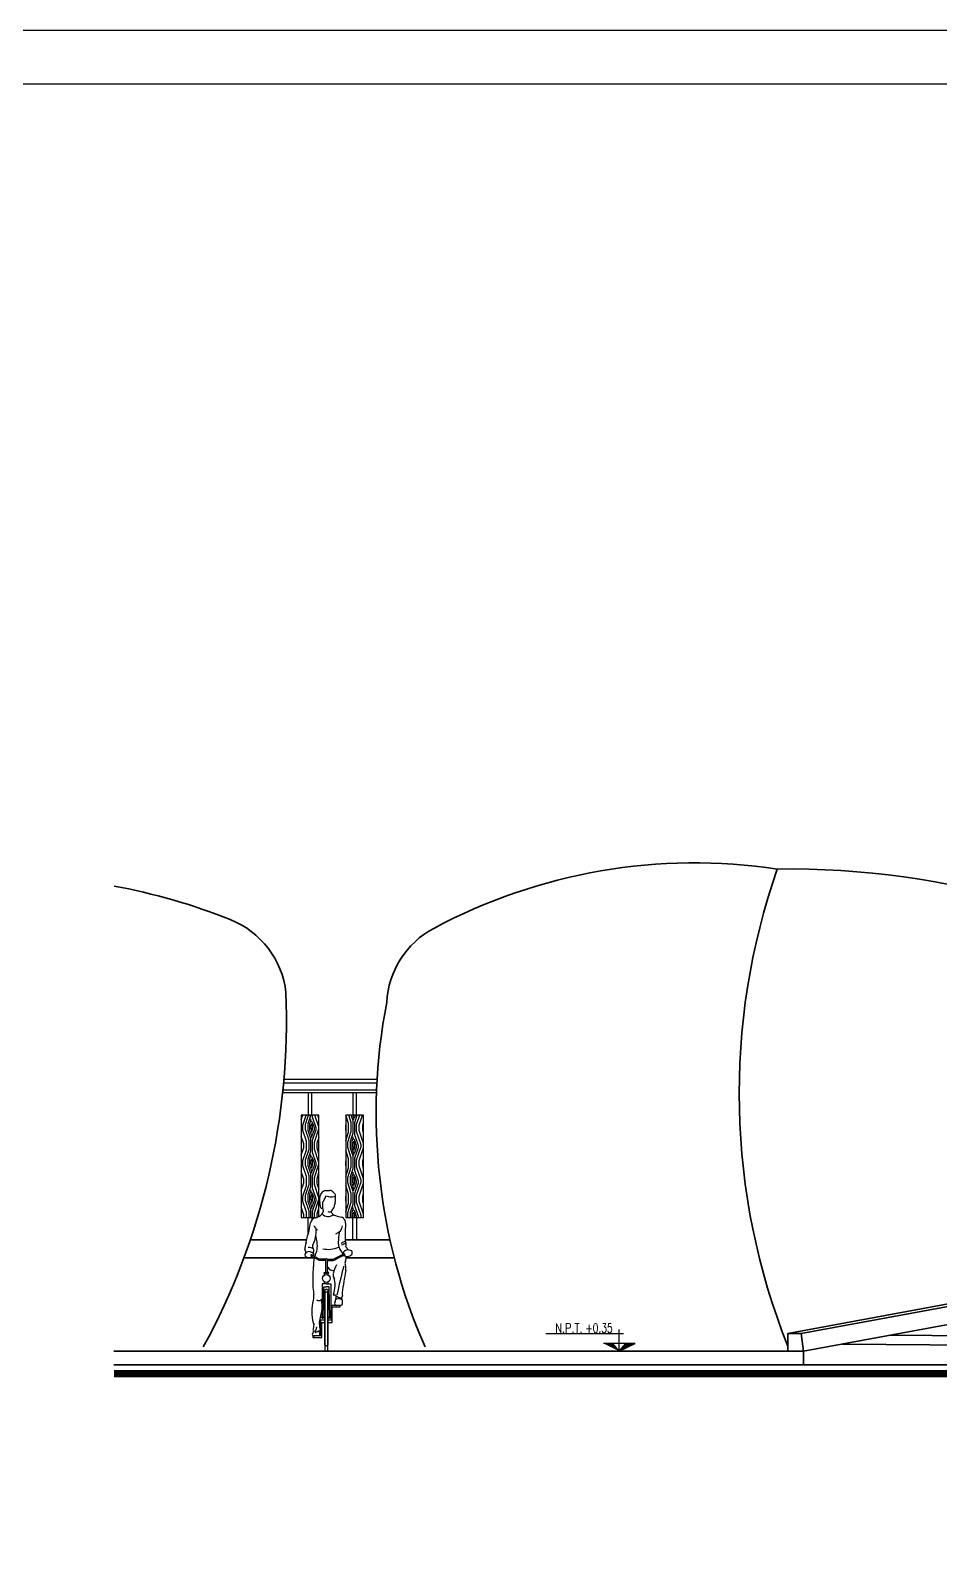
# Model space of a CAD drawing. Header units: millimetres. Extents: x 525387 to 527545, y 2235066 to 2235448.
# Drawn here: x 525750.45 to 525760.65, y 2235261.99 to 2235278.94 of the extents above; entities that cross this region are included whole.
import ezdxf
from ezdxf.enums import TextEntityAlignment as Align

# ---------------------------------------------------------------- set-up
doc = ezdxf.new("R2010")
doc.units = ezdxf.units.MM
for name, color, linetype in [('auxiliar', 6, 'Continuous'), ('muebles', 2, 'Continuous'), ('Texto', 7, 'Continuous'), ('ventanas', 3, 'Continuous')]:
    doc.layers.add(name, color=color, linetype=linetype)
doc.layers.add('muro', color=5, linetype='Continuous', lineweight=35)
doc.styles.add('ROMANS', font='romans')

# ---------------------------------------------------------------- blocks, each defined once
blk = doc.blocks.new('ciclistas (7)')
for p, q in [((0.316, 1.708), (0.316, 1.643)), ((0.333, 0.917), (0.359, 0.917)), ((0.333, 0.91), (0.333, 0.917)), ((0.339, 0.91), (0.333, 0.91)), ((0.339, 0.889), (0.339, 0.91)), ((0.339, 0.91), (0.359, 0.91)), ((0.386, 0.917), (0.359, 0.917)), ((0.38, 0.91), (0.359, 0.91)), ((0.38, 0.91), (0.386, 0.91)), ((0.38, 0.889), (0.38, 0.91)), ((0.386, 0.91), (0.386, 0.917)), ((0.339, 0.791), (0.339, 0.812)), ((0.345, 0.314), (0.345, 0.701)), ((0.345, 0.701), (0.371, 0.701)), ((0.371, 0.701), (0.371, 0.032)), ((0.38, 0.791), (0.38, 0.812)), ((0.311, 0.417), (0.305, 0.417)), ((0.305, 0.417), (0.305, 0.409)), ((0.311, 0.409), (0.305, 0.409)), ((0.343, 0.409), (0.321, 0.409)), ((0.343, 0.417), (0.322, 0.417)), ((0.375, 0.417), (0.397, 0.417)), ((0.375, 0.409), (0.397, 0.409)), ((0.407, 0.417), (0.414, 0.417)), ((0.407, 0.409), (0.414, 0.409)), ((0.414, 0.417), (0.414, 0.409)), ((0.219, 0.266), (0.199, 0.222)), ((0.209, 0.268), (0.238, 0.261)), ((0.248, 0.307), (0.233, 0.243)), ((0.233, 0.243), (0.291, 0.272)), ((0.273, 0.263), (0.286, 0.207)), ((0.345, 0.032), (0.345, 0.314)), ((0.371, 0.032), (0.345, 0.032))]:
    blk.add_line(p, q)
for points in [[(0.352, 1.052), (0.296, 1.052, -0.168918), (0.248, 1.069), (0.19, 1.098)], [(0.352, 1.065), (0.296, 1.065, -0.17399), (0.255, 1.08), (0.196, 1.11)], [(0.352, 0.917), (0.352, 1.067, -1), (0.367, 1.067), (0.367, 0.917)], [(0.367, 1.065), (0.422, 1.065, 0.17399), (0.463, 1.08), (0.546, 1.122)], [(0.367, 1.052), (0.422, 1.052, 0.168918), (0.471, 1.069), (0.548, 1.108)]]:
    blk.add_lwpolyline(points, format="xyb")
for points in [[(0.359, 0.791), (0.311, 0.791), (0.311, 0.405), (0.321, 0.405), (0.329, 0.758), (0.359, 0.758)], [(0.359, 0.791), (0.407, 0.791), (0.407, 0.405), (0.397, 0.405), (0.39, 0.758), (0.359, 0.758)], [(0.375, 0.356), (0.425, 0.356), (0.425, 0.533), (0.514, 0.533), (0.514, 0.548), (0.412, 0.548), (0.412, 0.417)], [(0.343, 0.382), (0.293, 0.382), (0.293, 0.205), (0.205, 0.205), (0.205, 0.189), (0.307, 0.189), (0.307, 0.356), (0.343, 0.356)], [(0.412, 0.409), (0.412, 0.382), (0.375, 0.382)]]:
    blk.add_lwpolyline(points)
blk.add_lwpolyline([(0.343, 0.108), (0.343, 0.717, -1), (0.375, 0.717), (0.375, 0.108, -0.995055)], format="xyb", close=True)
blk.add_circle((0.359, 0.85), 0.0433)
for centre, radius, start, end in [((0.401, 1.734), 0.121, 159.7977, 197.7323), ((0.132, 1.648), 0.16, 1.0186, 17.7323), ((0.392, 1.737), 0.113, 126.6528, 159.7977), ((0.213, 1.808), 0.144, 315.5938, 347.2165), ((0.35, 1.794), 0.0415, 88.9539, 126.6528), ((0.356, 2.123), 0.287, 268.9539, 277.5801), ((0.414, 1.945), 0.179, 250.257, 281.8556), ((0.398, 1.805), 0.0338, 51.2415, 97.5801), ((0.159, 1.507), 0.416, 43.9624, 51.2415), ((0.447, 1.785), 0.0153, 281.8556, 43.9624), ((0.508, 1.677), 0.0568, 155.7668, 182.3257), ((0.547, 1.758), 0.091, 170.3634, 195.0061), ((0.41, 1.721), 0.0503, 335.7668, 15.0061), ((0.245, 1.467), 0.064, 101.3513, 172.5433), ((0.203, 1.675), 0.148, 281.3513, 315.506), ((0.306, 1.651), 0.0131, 181.0186, 321.7529), ((0.267, 1.612), 0.058, 315.506, 32.3976), ((0.379, 1.64), 0.0942, 223.8434, 307.423), ((0.395, 1.639), 0.0413, 240.6113, 300.101), ((0.446, 1.595), 0.032, 132.8373, 174.7449), ((0.468, 1.613), 0.0562, 195.8127, 264.2714), ((0.365, 1.682), 0.0866, 312.8373, 355.3417), ((0.572, 1.8), 0.266, 245.7507, 260.7562), ((0.522, 1.496), 0.042, 43.9972, 80.7562), ((-0.669, 1.587), 0.858, 340.915, 352.5433), ((-0.094, 1.379), 0.338, 333.5256, 3.5328), ((0.391, 1.542), 0.2, 209.5731, 228.4588), ((0.441, 1.449), 0.0988, 282.9664, 354.8986), ((1.416, 1.233), 0.924, 171.6209, 178.4973), ((0.499, 1.473), 0.0743, 358.1662, 43.9972), ((5.492, 1.246), 4.924, 177.379, 178.9282), ((0.239, 1.185), 0.123, 149.0044, 185.2269), ((0.369, 1.228), 0.241, 160.915, 176.4186), ((0.165, 1.109), 0.0886, 58.0687, 96.6544), ((0.247, 1.209), 0.0431, 153.5256, 214.8149), ((-1.377, 0.995), 1.653, 9.2791, 11.7243), ((-0.029, 1.215), 0.287, 351.4332, 9.2791), ((0.384, 1.462), 0.285, 256.8732, 293.6374), ((0.644, 1.252), 0.152, 177.9342, 198.3785), ((0.64, 1.239), 0.144, 195.1084, 226.0384), ((0.593, 1.161), 0.107, 101.72, 130.725), ((0.575, 1.161), 0.0769, 88.7756, 127.237), ((1.214, 1.326), 0.646, 178.9282, 185.291), ((0.556, 1.244), 0.0247, 344.8981, 50.7086), ((0.451, 1.232), 0.129, 347.9242, 2.6289), ((0.538, 1.157), 0.0616, 11.5824, 50.4104), ((0.135, 1.116), 0.0196, 145.8605, 227.8915), ((-0.101, 1.071), 0.241, 16.8667, 25.2365), ((0.164, 1.097), 0.054, 88.7072, 145.8605), ((0.168, 1.152), 0.0677, 227.8915, 297.6316), ((0.164, 1.102), 0.0493, 57.1107, 88.7072), ((0.193, 1.106), 0.00885, 50.922, 254.4984), ((0.038, 0.907), 0.282, 51.7822, 57.1107), ((0.205, 1.119), 0.0118, 252.573, 51.7822), ((0.205, 1.174), 0.0116, 347.4039, 58.0687), ((0.418, 1.127), 0.207, 167.4039, 178.2608), ((0.59, 0.996), 0.377, 166.897, 181.7973), ((0.303, 1.075), 0.0802, 175.4167, 183.9963), ((0.303, 1.075), 0.0802, 147.828, 165.2966), ((0.115, 1.193), 0.141, 327.828, 351.4332), ((0.549, 1.131), 0.00846, 147.7305, 291.9268), ((0.605, 1.095), 0.0749, 58.7319, 147.7305), ((0.587, 1.18), 0.0823, 241.9871, 313.8611), ((0.58, 0.947), 0.163, 94.456, 101.1762), ((0.56, 1.115), 0.00917, 323.1819, 124.2573), ((0.617, 1.021), 0.0498, 153.0048, 201.5746), ((0.473, 1.086), 0.109, 336.6065, 6.0893), ((0.617, 1.139), 0.0329, 324.8541, 41.9912), ((1.489, 0.847), 1.284, 173.8369, 185.6022), ((0.428, 0.999), 0.0579, 201.1644, 290.999), ((0.497, 0.891), 0.063, 168.0371, 223.1855), ((0.778, 0.832), 0.35, 150.3762, 168.0371), ((0.112, 0.773), 0.344, 342.45, 15.2475), ((4.951, -0.224), 4.56, 164.5637, 168.7995), ((3.311, 0.374), 2.792, 168.338, 173.4497), ((0.467, 0.961), 0.112, 348.338, 21.5746), ((2.166, 0.913), 1.964, 185.6022, 187.0391), ((0.656, 0.684), 0.119, 175.9575, 192.2177), ((0.695, 0.476), 0.5, 164.8759, 194.5269), ((0.045, 0.651), 0.174, 344.8759, 7.0391), ((0.274, 0.642), 0.0402, 229.0925, 330.5445), ((-0.108, 0.54), 0.419, 342.2286, 9.589), ((0.445, 0.667), 0.00581, 162.45, 288.2624), ((0.454, 0.642), 0.0204, 54.2694, 108.2624), ((0.472, 0.57), 0.0211, 153.3036, 268.9341), ((0.323, 0.645), 0.145, 333.3036, 5.4016), ((0.929, 1.303), 0.794, 234.2694, 235.8205), ((0.495, 0.569), 0.0544, 42.7669, 115.8327), ((0.491, 1.58), 1.031, 268.9341, 271.7782), ((0.531, 0.717), 0.085, 235.8205, 258.4947), ((0.518, 0.655), 0.0216, 258.4947, 12.2177), ((0.522, 0.567), 0.018, 271.7782, 358.9341), ((0.29, 0.572), 0.25, 358.9341, 14.3203), ((0.242, 0.358), 0.032, 194.5269, 242.4999), ((0.505, 0.343), 0.226, 162.2286, 198.4838), ((0.22, 0.225), 0.0212, 186.6984, 290.7989), ((0.001, 0.335), 0.219, 342.3792, 0.1996)]:
    blk.add_arc(centre, radius, start, end)

msp = doc.modelspace()

# ---------------------------------------------------------------- hatches: boundary and pattern name
at = {"layer": 'muebles', "ltscale": 0.02}
h = msp.add_hatch(dxfattribs=at)
h.set_pattern_fill('HTWOOD25', color=22, scale=0.5625, angle=-90.77, style=0, pattern_type=2)
h.set_pattern_definition([(45, (525652.58053, 2235265.74187), (0, 0.3977476), [0.0140625, -0.2671875]), (135, (525652.59048, 2235265.89102), (-0.3977476, 3e-17), [0.028125, -0.253125]), (90, (525652.57059, 2235265.83136), (-0.1988738, 0.1988738), [0.01988437, -0.05965313, 0.01988437, -0.03976875, 0.13921875, -0.1193382]), (90, (525652.58053, 2235265.72198), (-0.1988738, 0.1988738), [0.0198872, -0.03977438, 0.0198872, -0.3181988]), (90, (525652.63025, 2235265.81147), (-0.1988738, 0.1988738), [0.0198872, -0.3778604]), (90, (525652.66008, 2235265.82141), (-0.1988738, 0.1988738), [0.0198872, -0.3778604]), (90, (525652.61036, 2235265.81147), (-0.1988738, 0.1988738), [0.0198872, -0.3778604]), (90, (525652.59048, 2235265.81147), (-0.1988738, 0.1988738), [0.0397744, -0.3579732]), (90, (525652.49104, 2235266.01034), (-0.1988738, 0.1988738), [0.0397744, -0.3579732]), (90, (525652.56065, 2235265.80153), (-0.1988738, 0.1988738), [0.07954875, -0.3181988]), (90, (525652.54076, 2235265.80153), (-0.1988738, 0.1988738), [0.07954875, -0.3181988]), (90, (525652.61036, 2235265.99046), (-0.1988738, 0.1988738), [0.07954875, -0.3181988]), (90, (525652.51093, 2235265.81147), (-0.1988738, 0.1988738), [0.0596621, -0.33808544]), (90, (525652.44132, 2235265.80153), (-0.1988738, 0.1988738), [0.0596621, -0.33808544]), (90, (525652.4811, 2235265.80153), (-0.1988738, 0.1988738), [0.0596621, -0.33808544]), (90, (525652.5507, 2235265.99046), (-0.1988738, 0.1988738), [0.0994369, -0.2983107]), (90, (525652.52087, 2235265.98051), (-0.1988738, 0.1988738), [0.0994369, -0.2983107]), (90, (525652.59048, 2235265.95068), (-0.1988738, 0.1988738), [0.13921165, -0.2585359]), (71.56505, (525652.58053, 2235265.78164), (0.19887378, 0.19887378), [0.0314447, -0.5974494]), (71.56505, (525652.56065, 2235265.88108), (0.19887378, 0.19887378), [0.0314447, -0.5974494]), (71.56505, (525652.57059, 2235265.85125), (0.19887378, 0.19887378), [0.0314447, -0.5974494]), (71.56505, (525652.59048, 2235265.75181), (0.19887378, 0.19887378), [0.0628894, -0.5660047]), (71.56505, (525652.54076, 2235265.88108), (0.19887378, 0.19887378), [0.0943341, -0.53456]), (71.56505, (525652.51093, 2235265.87113), (0.19887378, 0.19887378), [0.1257788, -0.5031153]), (71.56505, (525652.4811, 2235265.86119), (0.19887378, 0.19887378), [0.1257788, -0.5031153]), (71.56505, (525652.3916, 2235265.89102), (0.19887378, 0.19887378), [0.1257788, -0.5031153]), (71.56505, (525652.41149, 2235265.87113), (0.19887378, 0.19887378), [0.1572235, -0.4716706]), (71.56505, (525652.44132, 2235265.86119), (0.19887378, 0.19887378), [0.1572235, -0.4716706]), (108.43495, (525652.59048, 2235265.85125), (-0.19887378, 0.19887378), [0.0314447, -0.5974494]), (108.43495, (525652.58053, 2235265.80153), (-0.19887378, 0.19887378), [0.0314447, -0.5974494]), (108.43495, (525652.58053, 2235265.74187), (-0.19887378, 0.19887378), [0.0628894, -0.5660047]), (108.43495, (525652.61036, 2235265.83136), (-0.19887378, 0.19887378), [0.0628894, -0.5660047]), (108.43495, (525652.57059, 2235265.71203), (-0.19887378, 0.19887378), [0.0943341, -0.53456]), (108.43495, (525652.5507, 2235265.69215), (-0.19887378, 0.19887378), [0.1257788, -0.5031153]), (108.43495, (525652.71974, 2235265.88108), (-0.19887378, 0.19887378), [0.1257788, -0.5031153]), (108.43495, (525652.63025, 2235265.83136), (-0.19887378, 0.19887378), [0.1257788, -0.5031153]), (108.43495, (525652.68991, 2235265.85125), (-0.19887378, 0.19887378), [0.1572235, -0.4716706]), (108.43495, (525652.66008, 2235265.8413), (-0.19887378, 0.19887378), [0.1572235, -0.4716706])])
h.paths.add_polyline_path([(525753.69, 2235266.77), (525753.49, 2235266.77), (525753.49, 2235265.62), (525753.658, 2235265.62), (525753.69, 2235265.634)])
h = msp.add_hatch(dxfattribs=at)
h.set_pattern_fill('HTWOOD25', color=22, scale=0.5625, angle=-90.77, style=0, pattern_type=2)
h.set_pattern_definition([(45, (525652.05986, 2235265.74187), (0, 0.3977476), [0.0140625, -0.2671875]), (135, (525652.0698, 2235265.89102), (-0.3977476, 3e-17), [0.028125, -0.253125]), (90, (525652.04992, 2235265.83136), (-0.1988738, 0.1988738), [0.01988437, -0.05965313, 0.01988437, -0.03976875, 0.13921875, -0.1193382]), (90, (525652.05986, 2235265.72198), (-0.1988738, 0.1988738), [0.0198872, -0.03977438, 0.0198872, -0.3181988]), (90, (525652.10958, 2235265.81147), (-0.1988738, 0.1988738), [0.0198872, -0.3778604]), (90, (525652.13941, 2235265.82141), (-0.1988738, 0.1988738), [0.0198872, -0.3778604]), (90, (525652.0897, 2235265.81147), (-0.1988738, 0.1988738), [0.0198872, -0.3778604]), (90, (525652.0698, 2235265.81147), (-0.1988738, 0.1988738), [0.0397744, -0.3579732]), (90, (525651.97037, 2235266.01034), (-0.1988738, 0.1988738), [0.0397744, -0.3579732]), (90, (525652.03997, 2235265.80153), (-0.1988738, 0.1988738), [0.07954875, -0.3181988]), (90, (525652.02009, 2235265.80153), (-0.1988738, 0.1988738), [0.07954875, -0.3181988]), (90, (525652.0897, 2235265.99046), (-0.1988738, 0.1988738), [0.07954875, -0.3181988]), (90, (525651.99026, 2235265.81147), (-0.1988738, 0.1988738), [0.0596621, -0.33808544]), (90, (525651.92065, 2235265.80153), (-0.1988738, 0.1988738), [0.0596621, -0.33808544]), (90, (525651.96042, 2235265.80153), (-0.1988738, 0.1988738), [0.0596621, -0.33808544]), (90, (525652.03003, 2235265.99046), (-0.1988738, 0.1988738), [0.0994369, -0.2983107]), (90, (525652.0002, 2235265.98051), (-0.1988738, 0.1988738), [0.0994369, -0.2983107]), (90, (525652.0698, 2235265.95068), (-0.1988738, 0.1988738), [0.13921165, -0.2585359]), (71.56505, (525652.05986, 2235265.78164), (0.19887378, 0.19887378), [0.0314447, -0.5974494]), (71.56505, (525652.03997, 2235265.88108), (0.19887378, 0.19887378), [0.0314447, -0.5974494]), (71.56505, (525652.04992, 2235265.85125), (0.19887378, 0.19887378), [0.0314447, -0.5974494]), (71.56505, (525652.0698, 2235265.75181), (0.19887378, 0.19887378), [0.0628894, -0.5660047]), (71.56505, (525652.02009, 2235265.88108), (0.19887378, 0.19887378), [0.0943341, -0.53456]), (71.56505, (525651.99026, 2235265.87113), (0.19887378, 0.19887378), [0.1257788, -0.5031153]), (71.56505, (525651.96042, 2235265.86119), (0.19887378, 0.19887378), [0.1257788, -0.5031153]), (71.56505, (525651.87093, 2235265.89102), (0.19887378, 0.19887378), [0.1257788, -0.5031153]), (71.56505, (525651.89082, 2235265.87113), (0.19887378, 0.19887378), [0.1572235, -0.4716706]), (71.56505, (525651.92065, 2235265.86119), (0.19887378, 0.19887378), [0.1572235, -0.4716706]), (108.43495, (525652.0698, 2235265.85125), (-0.19887378, 0.19887378), [0.0314447, -0.5974494]), (108.43495, (525652.05986, 2235265.80153), (-0.19887378, 0.19887378), [0.0314447, -0.5974494]), (108.43495, (525652.05986, 2235265.74187), (-0.19887378, 0.19887378), [0.0628894, -0.5660047]), (108.43495, (525652.08969, 2235265.83136), (-0.19887378, 0.19887378), [0.0628894, -0.5660047]), (108.43495, (525652.04992, 2235265.71203), (-0.19887378, 0.19887378), [0.0943341, -0.53456]), (108.43495, (525652.03003, 2235265.69215), (-0.19887378, 0.19887378), [0.1257788, -0.5031153]), (108.43495, (525652.19907, 2235265.88108), (-0.19887378, 0.19887378), [0.1257788, -0.5031153]), (108.43495, (525652.10958, 2235265.83136), (-0.19887378, 0.19887378), [0.1257788, -0.5031153]), (108.43495, (525652.16924, 2235265.85125), (-0.19887378, 0.19887378), [0.1572235, -0.4716706]), (108.43495, (525652.13941, 2235265.8413), (-0.19887378, 0.19887378), [0.1572235, -0.4716706])])
h.paths.add_polyline_path([(525754.19, 2235266.77), (525753.99, 2235266.77), (525753.99, 2235265.62), (525754.19, 2235265.62)])

# ---------------------------------------------------------------- linework, layer by layer
at = {"layer": 'auxiliar', "color": 1, "linetype": 'Continuous', "lineweight": -3}
for points in [[(525706.131, 2235278.94), (525796.131, 2235278.94), (525796.131, 2235218.94), (525706.131, 2235218.94)], [(525706.731, 2235278.34), (525795.531, 2235278.34), (525795.531, 2235219.54), (525706.731, 2235219.54)]]:
    msp.add_lwpolyline(points, close=True, dxfattribs=at)
at = {"layer": 'muro', "color": 3}
for p, q in [((525758.949, 2235264.32), (525765.724, 2235265.57)), ((525759.099, 2235264.32), (525765.874, 2235265.57)), ((525752.92, 2235265.37), (525753.549, 2235265.37)), ((525753.984, 2235265.37), (525754.488, 2235265.37)), ((525759.124, 2235264.12), (525765.899, 2235265.37)), ((525752.848, 2235265.17), (525753.634, 2235265.17)), ((525753.996, 2235265.17), (525754.536, 2235265.17)), ((525759.099, 2235264.32), (525758.949, 2235264.32)), ((525758.949, 2235264.32), (525758.949, 2235264.12)), ((525759.099, 2235264.32), (525759.124, 2235264.12))]:
    msp.add_line(p, q, dxfattribs=at)
at = {"layer": 'muro', "color": 6}
for p, q in [((525774.274, 2235264.09), (525759.564, 2235264.201)), ((525774.274, 2235264.19), (525760.1, 2235264.3))]:
    msp.add_line(p, q, dxfattribs=at)
at = {"layer": 'muro'}
for p, q in [((525759.124, 2235264.12), (525751.39, 2235264.12)), ((525759.124, 2235264.12), (525759.124, 2235263.97)), ((525780.364, 2235263.97), (525751.39, 2235263.97))]:
    msp.add_line(p, q, dxfattribs=at)
at = {"layer": 'muro', "const_width": 0.08}
msp.add_lwpolyline([(525780.364, 2235263.87), (525751.39, 2235263.87)], dxfattribs=at)
at = {"layer": 'muro', "color": 8}
for centre, radius, start, end in [((525757.908, 2235263.384), 6.215, 81.4506, 118.1359), ((525766.034, 2235267.012), 7.63, 160.7304, 201.7921), ((525758.952, 2235260.11), 9.421, 56.1989, 90.7309), ((525750.114, 2235262.459), 6.998, 68.3712, 79.4909), ((525752.325, 2235268.034), 1, 6.3938, 68.3712), ((525755.449, 2235267.983), 1, 118.1359, 177.1058), ((525745.701, 2235267.824), 7.624, 331.3597, 2.4149), ((525760.88, 2235266.793), 6.549, 169.0859, 203.6136)]:
    msp.add_arc(centre, radius, start, end, dxfattribs=at)
at = {"layer": 'Texto'}
for p, q in [((525757.059, 2235264.12), (525757.059, 2235264.363)), ((525757.106, 2235264.316), (525756.234, 2235264.316)), ((525757.237, 2235264.208), (525756.881, 2235264.208)), ((525757.059, 2235264.12), (525756.986, 2235264.208)), ((525757.059, 2235264.12), (525757.237, 2235264.208)), ((525757.059, 2235264.12), (525757.132, 2235264.208))]:
    msp.add_line(p, q, dxfattribs=at)
for points in [[(525756.986, 2235264.208), (525756.881, 2235264.208), (525757.059, 2235264.12)], [(525757.237, 2235264.208), (525757.132, 2235264.208), (525757.059, 2235264.12)]]:
    msp.add_solid(points, dxfattribs=at)
at = {"layer": 'ventanas', "color": 6}
for p, q in [((525754.336, 2235267.05), (525753.286, 2235267.05)), ((525754.34, 2235267.13), (525753.294, 2235267.13))]:
    msp.add_line(p, q, dxfattribs=at)
at = {"layer": 'ventanas', "color": 2}
for p, q in [((525754.342, 2235267.17), (525753.296, 2235267.17)), ((525754.335, 2235267.02), (525753.283, 2235267.02))]:
    msp.add_line(p, q, dxfattribs=at)
for points in [[(525753.61, 2235267.02), (525753.57, 2235267.02), (525753.57, 2235266.77), (525753.61, 2235266.77)], [(525754.11, 2235267.02), (525754.07, 2235267.02), (525754.07, 2235266.77), (525754.11, 2235266.77)], [(525754.19, 2235266.77), (525753.99, 2235266.77), (525753.99, 2235265.62), (525754.19, 2235265.62)], [(525754.11, 2235265.37), (525754.07, 2235265.37), (525754.07, 2235265.62), (525754.11, 2235265.62)]]:
    msp.add_lwpolyline(points, close=True, dxfattribs=at)
for points in [[(525753.69, 2235265.634), (525753.69, 2235266.77), (525753.49, 2235266.77), (525753.49, 2235265.62), (525753.658, 2235265.62)], [(525753.57, 2235265.442), (525753.57, 2235265.62), (525753.61, 2235265.62), (525753.61, 2235265.596)]]:
    msp.add_lwpolyline(points, dxfattribs=at)

# ---------------------------------------------------------------- block references
at = {"layer": 'muebles', "color": 2, "linetype": 'ByBlock'}
msp.add_blockref('ciclistas (7)', (525753.414, 2235264.087), dxfattribs=at)

# ---------------------------------------------------------------- texts
at = {"layer": 'Texto', "style": 'ROMANS', "width": 0.65856}
msp.add_text('N.P.T. ', height=0.105, dxfattribs=at).set_placement((525756.339, 2235264.329), (525756.702, 2235264.329), align=Align.FIT)
at = {"layer": 'Texto', "style": 'ROMANS', "width": 0.65856, "flags": 8}
msp.add_attdef('+0.35', text='%%p0.00', height=0.105, dxfattribs=at).set_placement((525756.678, 2235264.329), (525756.984, 2235264.329), align=Align.FIT)

doc.saveas('drawing.dxf')
